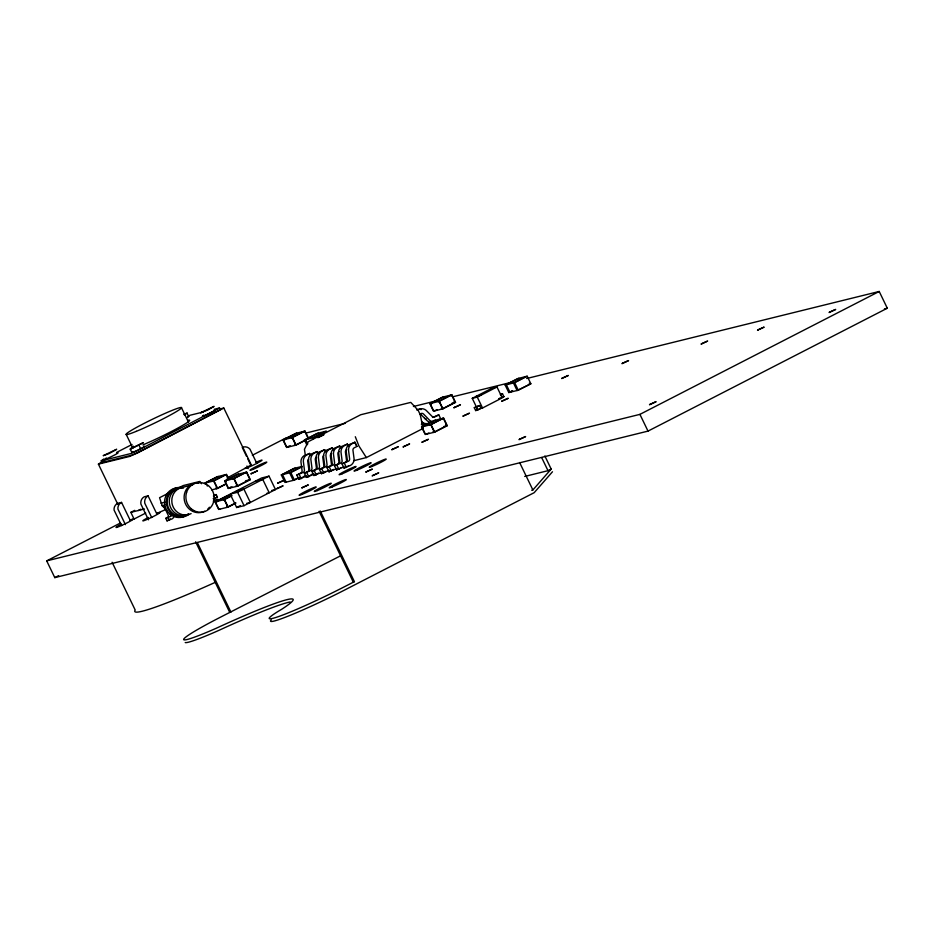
<?xml version="1.0" encoding="UTF-8"?>
<svg xmlns="http://www.w3.org/2000/svg" width="934" height="934" viewBox="0 0 934 934"><rect width="100%" height="100%" fill="white"/><g stroke="black" fill="none" stroke-linecap="round" stroke-linejoin="round"><path stroke-width="1.4" d="M531.679 490.257L532.882 489.965L551.177 469.066L544.861 455.99M552.484 471.763L534.19 492.673L345.405 589.634A61.434 4.39 -25.8 0 1 271.257 619.907M103.884 458.956L100.965 460.929L130.923 453.527L137.38 450.69L219.665 407.948L214.225 409.29M117.789 504.243L98.409 464.14L102.075 461.665M104.678 460.602L101.759 462.575L131.717 455.185L138.174 452.336L220.471 409.594M227.032 478.021L251.328 464.957L223.81 408.041L137.66 452.885L129.546 456.457L98.409 464.14M132.92 451.542C127.293 455.418 149.487 444.829 143.567 446.405M106.418 458.01C99.121 462.797 123.206 451.227 117.077 452.932M203.81 415.116C196.514 419.903 220.587 408.321 214.458 410.026M187.302 417.58L189.03 416.331L187.956 416.552M184.348 414.965L187.395 412.968L183.753 414.229M116.68 452.383L132.044 444.491M145.692 513.081L134.076 519.047L130.842 512.357L134.706 510.361M168.272 493.234L159.562 497.705L162.166 505.691L166.894 510.536M178.219 488.12L183.204 485.563L199.829 481.454L201.557 483.742M138.255 510.524L140.836 509.193M526.671 378.527L879.209 291.466L887.3 308.208L648.009 431.111L54.791 577.621L46.7 560.879L120.428 523.005M252.355 455.243L285.991 437.976L290.229 436.925M306.154 439.926L296.101 445.098L286.61 447.433L282.967 439.902L295.529 433.446L305.021 431.099L308.664 438.641M282.967 439.902L292.459 437.556L305.021 431.099M218.229 476.48L205.655 482.936L206.064 483.777L205.176 483.999M225.339 474.729L212.777 481.185L214.073 481.792L216.898 487.653L216.011 487.875L216.419 488.716L225.211 484.197M226.53 474.437L217.038 476.772L204.476 483.228L213.956 480.893L226.53 474.437L228.958 479.457M286.61 447.433L289.12 446.148M290.311 445.857L287.789 447.141L286.505 446.522L283.667 440.661L284.555 440.451L284.146 439.61L296.72 433.154L297.129 433.995M224.627 480.917L237.189 474.46L246.681 472.114L250.324 479.644L237.75 486.1L228.258 488.447L224.627 480.917L234.107 478.57L246.681 472.114M304.437 439.926L317 433.469L326.491 431.123L313.929 437.579L304.437 439.926L306.866 444.946M304.963 440.218L294.911 445.39L294.502 444.549L295.389 444.327L292.564 438.466L291.268 437.848L303.842 431.391L304.239 432.232M211.668 489.883L217.599 488.424L226.402 483.905M173.806 516.175A3.257 3.082 76.1 0 1 172.136 518.86L167.011 520.857L165.797 518.347L168.774 516.432L164.664 507.804A4.67 4.413 76.1 0 1 164.816 504.255M165.797 518.347L171.05 516.233L169.976 513.373M213.524 498.826A3.257 3.082 76.1 0 0 214.692 498.499L217.435 497.086L216.221 494.576L213.419 496.012M54.791 577.621L58.679 575.624M228.258 488.447L230.78 487.163M231.959 486.859L229.449 488.155L228.153 487.536L225.327 481.675L226.215 481.454L225.806 480.625L238.38 474.168L238.777 475.009M167.011 520.857L168.844 519.911M249.133 479.948L236.571 486.392L236.162 485.563L237.049 485.341L234.224 479.481L232.928 478.862L245.49 472.406L245.899 473.246M213.232 498.616L217.435 497.086M235.707 503.216L228.165 507.092L218.684 509.439L215.042 501.908L227.604 495.452L231.165 494.565M230.173 494.121L261.602 477.986L269.015 476.153L275.483 489.544L244.066 505.679L236.652 507.512L230.173 494.121L237.586 492.288L269.015 476.153M310.648 455.535L309.633 453.445L306.387 455.15A7.145 6.748 76.1 0 0 303.328 461.279L304.461 470.199A2.452 2.323 76.1 0 1 303.398 472.3L296.837 475.056L298.857 479.247L305.22 476.609A7.122 6.725 76.1 0 0 306.375 475.85M228.795 495.16L216.221 501.616L216.63 502.445L215.742 502.667L218.568 508.528L219.864 509.147M230.885 495.977L223.343 499.853L224.639 500.472L227.464 506.333L226.577 506.555L226.985 507.384L235.777 502.866M318.179 453.679L317.163 451.589L313.917 453.294A7.145 6.748 76.1 0 0 310.859 459.423L311.991 468.343A2.452 2.323 76.1 0 1 310.94 470.444L304.367 473.199L306.387 477.391L312.75 474.752A7.122 6.725 76.1 0 0 313.906 473.993M215.042 501.908L224.522 499.562L232.064 495.685M325.709 451.822L324.705 449.721L321.448 451.426A7.145 6.748 76.1 0 0 318.389 457.567L319.521 466.486A2.452 2.323 76.1 0 1 318.471 468.576L311.898 471.343L313.929 475.523L320.292 472.884A7.122 6.725 76.1 0 0 321.448 472.125M333.24 449.954L332.235 447.865L328.99 449.569A7.145 6.748 76.1 0 0 325.919 455.699L327.052 464.618A2.452 2.323 76.1 0 1 326.001 466.72L319.428 469.475L321.459 473.666L327.822 471.028A7.122 6.725 76.1 0 0 328.978 470.269M299.464 477.507L294.432 480.088L284.952 482.434L281.309 474.892L293.871 468.436L302.172 466.393L289.61 472.849L293.253 480.38L298.273 477.799M295.062 468.144L282.488 474.6L286.131 482.142M340.77 448.098L339.766 446.008L336.52 447.713A7.145 6.748 76.1 0 0 333.45 453.842L334.582 462.762A2.452 2.323 76.1 0 1 333.531 464.863L326.958 467.619L328.99 471.81L335.353 469.172A7.122 6.725 76.1 0 0 336.509 468.413M281.309 474.892L290.789 472.557L302.102 466.743M347.413 444.117L348.429 446.207L347.296 444.14L344.051 445.845A7.145 6.748 76.1 0 0 340.98 451.986L342.113 460.906A2.452 2.323 76.1 0 1 341.062 462.995L334.5 465.762L336.52 469.942L342.883 467.315A7.122 6.725 76.1 0 0 344.039 466.545M429.838 403.628L442.401 397.172L451.893 394.837L455.535 402.367L442.961 408.823L433.469 411.158L429.838 403.628L439.319 401.281L451.893 394.837M354.827 442.284L351.581 443.989A7.145 6.748 76.1 0 0 348.51 450.118L349.643 459.038A2.452 2.323 76.1 0 1 348.592 461.139L342.031 463.894L344.051 468.086L350.413 465.447A7.122 6.725 76.1 0 0 354.009 458.29L352.959 450.328A2.475 2.335 76.1 0 1 354.208 447.83L356.846 446.475L354.827 442.284L349.211 444.572A7.145 6.748 76.1 0 0 346.14 450.702L347.273 459.633A2.452 2.323 76.1 0 1 346.222 461.723L342.031 463.894M417.136 410.318L419.494 409.139A7.145 6.748 76.1 0 1 426.091 410.306L432.314 416.611A2.452 2.323 76.1 0 0 434.579 417.008L438.782 414.871L440.813 419.051L438.817 420.078M296.837 475.056L301.028 472.884A2.452 2.323 76.1 0 0 302.091 470.794L300.946 461.863A7.145 6.748 76.1 0 1 304.017 455.734L309.633 453.445M236.652 507.512L240.423 505.574M304.367 473.199L308.559 471.028A2.452 2.323 76.1 0 0 309.621 468.926L308.489 460.007A7.145 6.748 76.1 0 1 311.547 453.877L317.163 451.589M311.898 471.343L316.089 469.16A2.452 2.323 76.1 0 0 317.151 467.07L316.019 458.15A7.145 6.748 76.1 0 1 319.078 452.021L324.705 449.721M298.857 479.247L302.849 477.192A7.122 6.725 76.1 0 0 303.445 476.842M319.428 469.475L323.631 467.304A2.452 2.323 76.1 0 0 324.682 465.214L323.549 456.282A7.145 6.748 76.1 0 1 326.608 450.153L332.235 447.865M437.17 409.582L434.66 410.867L433.364 410.248L430.539 404.399L431.426 404.177L431.018 403.336L443.592 396.88L443.989 397.721M306.387 477.391L309.387 475.85M326.958 467.619L331.161 465.447A2.452 2.323 76.1 0 0 332.212 463.346L331.08 454.426A7.145 6.748 76.1 0 1 334.138 448.297L339.766 446.008M313.929 475.523L316.918 473.993M334.5 465.762L338.692 463.579A2.452 2.323 76.1 0 0 339.743 461.489L338.61 452.57A7.145 6.748 76.1 0 1 341.681 446.44L347.296 444.14M321.459 473.666L324.448 472.125M432.524 417.451L438.782 414.871M328.99 471.81L331.979 470.269M421.374 424.386L423.371 423.359M476.924 408.018L472.254 398.339L491.938 388.229L496.981 386.98L502.235 397.872L482.551 407.983L479.025 408.847M421.759 424.818L423.756 423.791M472.254 398.339L477.286 397.102L496.981 386.98M336.52 469.942L339.509 468.413M421.573 426.955L434.135 420.498L443.627 418.152L447.269 425.694L434.695 432.138L425.215 434.485L421.573 426.955L431.053 424.608L443.627 418.152M505.154 385.03L517.716 378.574L527.208 376.227L530.851 383.769L518.277 390.214L508.796 392.56L505.154 385.03L514.634 382.683L527.208 376.227M344.051 468.086L347.039 466.545M353.869 460.66L366.362 457.578L423.16 428.402M526.017 376.519L513.455 382.975L517.097 390.517L530.851 383.769M474.285 407.714L479.656 405.496L481.033 408.356L477.683 410.073L475.663 410.575L474.285 407.714L479.656 405.496M500.414 394.86L502.504 393.786L503.881 396.623L498.814 398.713L499.725 398.479M428.916 432.909L426.394 434.193L425.098 433.574L422.273 427.714L423.16 427.503L422.752 426.663L435.326 420.207L435.734 421.047M508.796 392.56L512.568 390.622M512.486 390.984L509.976 392.268L506.333 384.738L518.907 378.282L519.304 379.122M475.663 410.575L477.904 409.419M340.875 555.66L219.432 617.713A61.434 4.39 -25.8 0 0 183.671 639.311A61.434 4.39 -25.8 0 0 216.186 628.278L217.494 627.683A108.297 7.741 -25.8 0 1 281.741 609.237A61.434 4.39 -25.8 0 0 279.605 616.195A61.434 4.39 -25.8 0 0 344.097 586.926L354.406 581.637L320.28 511.026M46.7 560.879L639.918 414.369L879.209 291.466M524.71 476.445L548.001 470.689L551.177 469.066M213.267 501.114L217.762 499.281L213.909 501.383M165.166 509.801L156.608 513.478L148.086 495.861L144.233 496.806A6.888 6.515 76.1 0 0 140.929 504.173L148.494 519.818M130.515 449.137L143.322 442.669L130.001 449.079L132.044 452.511M502.504 393.786L500.461 394.3L501.943 393.926M189.719 415.338L203.332 411.976M219.56 409.08L223.81 408.041M305.803 433.084L345.452 423.289M413.412 406.5L436.061 400.908M453.048 396.716L512.509 382.029M476.13 396.355L481.162 395.105M451.974 403.243L455.535 402.367M884.463 308.909L887.3 308.208M134.076 519.047L130.071 520.04L121.548 502.41L117.696 503.356A6.701 6.34 76.1 0 0 114.076 510.081L121.572 525.585M192.789 484.781L182.235 487.385A13.987 13.204 76.1 0 0 172.568 505.446A13.987 13.204 76.1 0 0 191.108 513.63M443.708 426.569L447.269 425.694M245.572 480.823L250.324 479.644M160.952 503.181L165.108 502.153M255.321 481.208L262.734 479.376L269.202 492.767L266.727 493.386M130.842 512.357L144.431 508.995M162.166 505.691L163.952 505.259M213.851 495.172L216.221 494.576M236.465 490.899L243.879 489.066L250.347 502.457L246.646 503.368M271.782 490.455L275.483 489.544M354.406 581.637L353.215 581.929L319.078 511.318M424.526 418.234L424.783 418.467A2.452 2.323 76.1 0 0 426.348 419.016M420.849 414.462L426.733 420.335A7.122 6.725 76.1 0 0 431.111 422.378M366.362 457.578L358.901 445.962L355.305 436.727M639.918 414.369L648.009 431.111M529.263 383.22L529.66 384.061M514.634 382.683L518.277 390.214M541.685 457.625L548.001 470.689M519.608 462.505L532.882 489.965M477.286 397.102L482.551 407.983M476.305 407.224L477.683 410.073M451.998 395.736L454.835 401.597M451.11 395.958L450.702 395.129L438.139 401.585L439.435 402.192L442.261 408.053L441.373 408.275L441.782 409.115L454.344 402.659L453.947 401.818M439.319 401.281L442.961 408.823M431.053 424.608L434.695 432.138M354.943 442.261L356.963 446.44M344.401 463.311L346.421 467.502M325.709 432.255L325.312 431.415L312.738 437.871L313.147 438.711M336.87 465.179L338.89 469.358M318.599 434.006L318.19 433.166L305.616 439.622L307.73 443.977M329.34 467.035L331.36 471.215M305.126 432.01L307.963 437.871M321.81 468.891L323.829 473.083M314.268 470.759L316.299 474.939M292.459 437.556L296.101 445.098M306.737 472.616L308.769 476.795M299.207 474.472L301.238 478.663M290.789 472.557L294.432 480.088M256.897 463.509L249.962 449.172A6.888 6.515 76.1 0 0 242.268 447.456L246.529 456.271M247.743 458.781L250.791 465.085M246.938 466.031L248.199 468.634M246.786 473.024L249.623 478.885M234.107 478.57L237.75 486.1M237.586 492.288L244.066 505.679M226.635 475.348L228.34 478.862M187.489 414.124L188.575 416.366M181.394 407.539L188.528 422.285M224.522 499.562L228.165 507.092M213.956 480.893L217.599 488.424M197.448 542.829L230.943 612.132M195.615 541.813L229.752 612.424M139.038 445.355L140.66 448.717M168.167 517.763L169.381 520.273M126.253 434.508L132.791 448.028M151.717 517.564L144.782 503.216A6.888 6.515 76.1 0 1 148.086 495.861M125.425 524.639L117.929 509.123A6.701 6.34 76.1 0 1 121.548 502.41M112.103 562.256L135.208 610.054A130.41 9.328 -25.8 0 0 215.509 582.232M422.857 427.013L420.172 414.498L418.152 410.306L410.773 402.391L360.722 414.743L308.255 441.7L304.449 449.289L305.22 454.543M255.951 462.365A9.468 0.677 -25.8 0 1 261.777 460.474A9.468 0.677 -25.8 0 1 251.76 465.832A9.468 0.677 -25.8 0 1 245.082 468.179M156.749 513.548A9.468 0.677 -25.8 0 1 156.912 514.622A9.468 0.677 -25.8 0 1 144.011 520.635A9.468 0.677 -25.8 0 1 148.331 517.471M129.931 520.168A9.468 0.677 -25.8 0 1 130.095 521.254A9.468 0.677 -25.8 0 1 117.194 527.255A9.468 0.677 -25.8 0 1 121.513 524.091M187.804 420.323A32.62 2.335 -25.8 0 1 178.067 427.97A32.62 2.335 -25.8 0 1 142.902 444.888M131.064 448.752A32.62 2.335 -25.8 0 1 133.527 446.242M170.42 518.977A3.257 3.082 76.1 0 1 169.766 519.444M206.998 485.692A4.67 4.413 76.1 0 1 207.5 485.995M331.617 453.41A2.475 2.335 76.1 0 0 330.367 455.909L331.418 463.871A7.122 6.725 76.1 0 1 331.465 465.33M326.048 471.261A7.122 6.725 76.1 0 1 325.441 471.612M339.147 451.554A2.475 2.335 76.1 0 0 337.898 454.052L338.949 462.015A7.122 6.725 76.1 0 1 338.995 463.462M333.578 469.405A7.122 6.725 76.1 0 1 332.983 469.755M323.678 455.535A2.475 2.335 76.1 0 0 322.825 457.765L323.888 465.739A7.122 6.725 76.1 0 1 323.935 467.187M318.517 473.129A7.122 6.725 76.1 0 1 317.91 473.48M429.29 422.962A7.122 6.725 76.1 0 1 421.573 421.608M426.289 423.826A7.122 6.725 76.1 0 1 421.549 423.767M420.884 413.61A2.475 2.335 76.1 0 1 423.581 414.089L429.115 419.751A7.122 6.725 76.1 0 0 432.792 421.713M419.926 413.984A2.475 2.335 76.1 0 1 421.199 414.673M417.124 409.722A7.145 6.748 76.1 0 1 421.222 409.559M348.639 465.692A7.122 6.725 76.1 0 1 348.043 466.031M346.677 449.686A2.475 2.335 76.1 0 0 345.428 452.184L346.479 460.158A7.122 6.725 76.1 0 1 346.526 461.606M341.108 467.549A7.122 6.725 76.1 0 1 340.513 467.899M316.544 457.135A2.475 2.335 76.1 0 0 315.295 459.633L316.357 467.595A7.122 6.725 76.1 0 1 316.392 469.043M312.049 474.098A7.122 6.725 76.1 0 1 311.536 474.577M310.975 474.986A7.122 6.725 76.1 0 1 310.38 475.336M308.617 459.259A2.475 2.335 76.1 0 0 307.765 461.489L308.827 469.452A7.122 6.725 76.1 0 1 308.862 470.911M304.519 475.966A7.122 6.725 76.1 0 1 304.005 476.433M189.007 514.284A14.909 14.092 76.1 0 1 166.626 504.979A14.909 14.092 76.1 0 1 183.566 487.805M185.469 515.253A13.987 13.204 76.1 0 1 167.49 504.815A13.987 13.204 76.1 0 1 179.923 488.272M188.178 513.922A14.909 14.092 76.1 0 1 165.365 507.302A14.909 14.092 76.1 0 1 179.34 487.828M194.202 510.98A13.987 13.204 76.1 0 1 191.073 509.334M204.709 511.213A14.909 14.092 76.1 0 1 184.418 500.589A14.909 14.092 76.1 0 1 198.919 482.995M209.414 507.22A14.909 14.092 76.1 0 1 207.745 509.088M188.563 514.26A13.987 13.204 76.1 0 1 169.544 504.302A13.987 13.204 76.1 0 1 183.134 487.805M290.182 601.963A108.297 7.741 -25.8 0 0 218.813 630.392L217.494 630.987A61.434 4.39 -25.8 0 1 185.224 642.534M103.359 455.617L108.904 453.644L116.68 449.266L103.359 455.617M200.752 412.711L208.048 409.898L214.061 406.36L200.752 412.711M317.899 437.567L323.783 434.754L317.899 437.567M251.561 473.456L250.849 473.935L257.469 470.853L251.561 473.456M278.32 482.808L277.596 483.298L284.228 480.204L278.32 482.808M277.188 488.412L276.476 488.891L283.107 485.808L277.188 488.412M302.429 487.501L301.705 487.98L308.337 484.898L302.429 487.501M392.408 449.312L391.696 449.791L398.328 446.709L392.408 449.312M454.519 407.364L453.807 407.854L460.439 404.761L454.519 407.364M366.443 471.682L365.731 472.172L372.362 469.078L366.443 471.682M403.71 446.522L402.998 447.001L409.629 443.919L403.71 446.522M372.853 475.429L372.141 475.908L378.76 472.826L372.853 475.429M422.542 441.875L421.829 442.354L428.449 439.272L422.542 441.875M463.568 415.77L462.855 416.26L469.487 413.167L463.568 415.77M502.352 400.873L501.64 401.363L508.271 398.269L502.352 400.873M562.408 378.06L561.696 378.55L568.327 375.456L562.408 378.06M622.663 363.186L621.951 363.665L628.582 360.582L622.663 363.186M519.724 439.155L519 439.634L525.632 436.552L519.724 439.155M701.749 343.654L701.037 344.132L707.657 341.05L701.749 343.654M758.233 329.702L757.521 330.181L764.152 327.098L758.233 329.702M650.204 404.27L649.492 404.749L656.112 401.667L650.204 404.27M829.789 312.026L829.065 312.516L835.696 309.423L829.789 312.026M442.436 418.444L429.873 424.9L431.169 425.519L433.995 431.38L433.107 431.601L433.516 432.442L446.078 425.986L445.681 425.145L446.569 424.923L443.732 419.062L442.436 418.444M503.881 396.623L501.838 397.137L503.881 396.623M372.292 466.346A9.468 0.677 -25.8 0 0 386.116 459.248A9.468 0.677 -25.8 0 0 374.686 463.918A9.468 0.677 -25.8 0 0 372.292 466.346M332.387 486.847A9.468 0.677 -25.8 0 0 346.21 479.737A9.468 0.677 -25.8 0 0 334.781 484.407A9.468 0.677 -25.8 0 0 332.387 486.847M357.232 470.071A9.468 0.677 -25.8 0 0 371.055 462.96A9.468 0.677 -25.8 0 0 359.625 467.63A9.468 0.677 -25.8 0 0 357.232 470.071M317.327 490.56A9.468 0.677 -25.8 0 0 331.15 483.462A9.468 0.677 -25.8 0 0 319.72 488.132A9.468 0.677 -25.8 0 0 317.327 490.56M342.171 473.783A9.468 0.677 -25.8 0 0 355.994 466.685A9.468 0.677 -25.8 0 0 344.564 471.355A9.468 0.677 -25.8 0 0 342.171 473.783M302.266 494.284A9.468 0.677 -25.8 0 0 316.089 487.186A9.468 0.677 -25.8 0 0 304.659 491.844A9.468 0.677 -25.8 0 0 302.266 494.284M253.102 469.323A9.317 0.665 -25.8 0 0 266.704 462.33A9.317 0.665 -25.8 0 0 255.461 466.918A9.317 0.665 -25.8 0 0 253.102 469.323M136.271 431.345A30.764 2.195 -25.8 0 0 181.173 408.286A30.764 2.195 -25.8 0 0 144.034 423.441A30.764 2.195 -25.8 0 0 136.271 431.345M186.555 492.475A14.909 14.092 76.1 0 0 203.017 511.984A14.909 14.092 76.1 0 0 210.477 487.676A14.909 14.092 76.1 0 0 186.555 492.475"/></g></svg>
